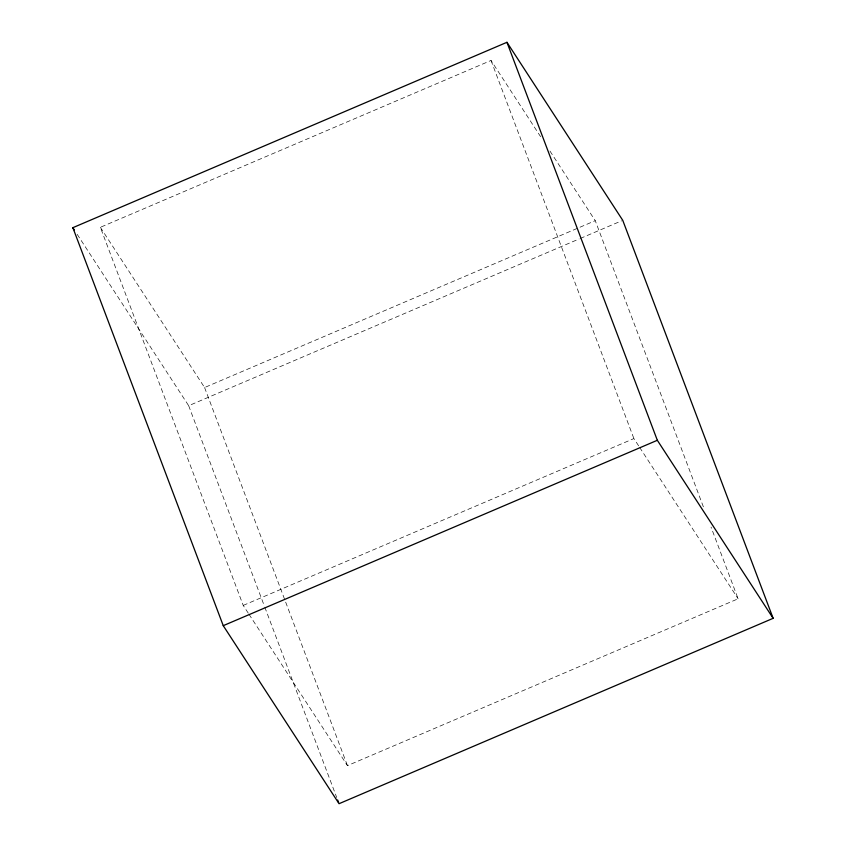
<?xml version="1.0" encoding="UTF-8"?>
<svg xmlns="http://www.w3.org/2000/svg" width="846" height="846" viewBox="0 0 846 846"><rect width="100%" height="100%" fill="white"/><g stroke="black" fill="none" stroke-linecap="round" stroke-linejoin="round"><path stroke-width="0.63" stroke-dasharray="4.23 3.17" d="M248.259 613.139L243.225 605.408L100.357 227.31L491.029 60.468L540.626 136.714M100.357 227.31L204.584 387.542L595.256 220.69L703.576 507.357M77.176 234.321L188.669 405.71L579.098 238.963M580.314 238.445L621.546 220.848M243.225 605.408L633.897 438.566L638.931 446.297M248.967 614.249L347.452 765.63L738.124 598.788L711.052 527.121M549.974 151.074L595.256 220.69M639.65 447.407L738.124 598.788M491.029 60.468L633.897 438.566M204.584 387.542L347.452 765.63M188.669 405.71L264.333 605.937M264.798 607.174L336.729 797.524"/><path stroke-width="1.27" d="M72.862 227.68L506.944 42.3L622.751 220.33L773.138 618.32L339.056 803.7L223.249 625.67L72.862 227.68L74.3 229.89M223.249 625.67L657.331 440.29L773.138 618.32M506.944 42.3L657.331 440.29M337.66 799.988L338.59 802.463"/></g></svg>
